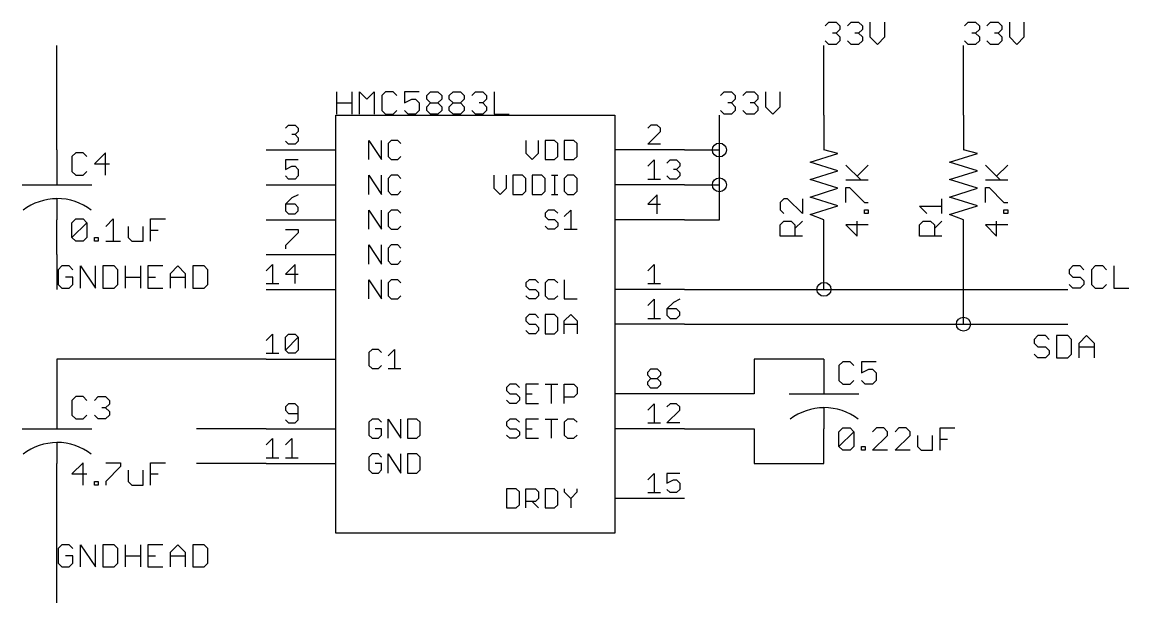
# Model space of a CAD drawing. Extents: x -22 to 134, y -4 to 205.
# Drawn here: x 30.5 to 111.1, y 162.6 to 204.9 of the extents above; entities that cross this region are included whole.
import ezdxf

# ---------------------------------------------------------------- set-up
doc = ezdxf.new("R2010")
doc.units = 0
for name, color, linetype in [('91', 82, 'CONTINUOUS'), ('94', 22, 'CONTINUOUS'), ('95', 253, 'CONTINUOUS'), ('96', 253, 'CONTINUOUS')]:
    doc.layers.add(name, color=color, linetype=linetype)

msp = doc.modelspace()

# ---------------------------------------------------------------- linework, layer by layer
at = {"layer": '91'}
for p, q in [((33.02, 195.58), (33.02, 203.2)), ((88.9, 198.12), (88.9, 203.2)), ((99.06, 198.12), (99.06, 203.2)), ((81.28, 195.58), (81.28, 198.12)), ((78.74, 195.58), (81.28, 195.58)), ((81.28, 193.04), (81.28, 195.58)), ((78.74, 193.04), (81.28, 193.04)), ((81.28, 190.5), (81.28, 193.04)), ((78.74, 190.5), (81.28, 190.5)), ((33.02, 187.96), (33.02, 185.42)), ((88.9, 185.42), (88.9, 187.96)), ((99.06, 182.88), (99.06, 187.96)), ((78.74, 185.42), (88.9, 185.42)), ((88.9, 185.42), (106.68, 185.42)), ((78.74, 182.88), (99.06, 182.88)), ((99.06, 182.88), (106.68, 182.88)), ((48.26, 180.34), (33.02, 180.34)), ((33.02, 180.34), (33.02, 177.8)), ((88.9, 180.34), (83.82, 180.34)), ((83.82, 180.34), (83.82, 177.8)), ((83.82, 177.8), (78.74, 177.8)), ((48.26, 175.26), (43.18, 175.26)), ((78.74, 175.26), (83.82, 175.26)), ((83.82, 175.26), (83.82, 172.72)), ((48.26, 172.72), (43.18, 172.72)), ((83.82, 172.72), (88.9, 172.72)), ((33.02, 162.56), (33.02, 170.18))]:
    msp.add_line(p, q, dxfattribs=at)
for centre in [(81.28, 195.58), (81.28, 193.04), (88.9, 185.42), (99.06, 182.88)]:
    msp.add_circle(centre, 0.508, dxfattribs=at)
at = {"layer": '94'}
for p, q in [((53.34, 167.64), (53.34, 198.12)), ((53.34, 198.12), (73.66, 198.12)), ((73.66, 198.12), (73.66, 167.64)), ((88.9, 198.12), (88.9, 195.58)), ((99.06, 198.12), (99.06, 195.58)), ((33.02, 195.58), (33.02, 193.04)), ((48.26, 195.58), (53.34, 195.58)), ((78.74, 195.58), (73.66, 195.58)), ((87.884, 194.691), (89.916, 195.326)), ((89.916, 195.326), (88.9, 195.58)), ((98.044, 194.691), (100.076, 195.326)), ((100.076, 195.326), (99.06, 195.58)), ((89.916, 194.056), (87.884, 194.691)), ((100.076, 194.056), (98.044, 194.691)), ((87.884, 193.421), (89.916, 194.056)), ((98.044, 193.421), (100.076, 194.056)), ((30.48, 193.04), (35.56, 193.04)), ((48.26, 193.04), (53.34, 193.04)), ((78.74, 193.04), (73.66, 193.04)), ((89.916, 192.786), (87.884, 193.421)), ((87.884, 192.151), (89.916, 192.786)), ((100.076, 192.786), (98.044, 193.421)), ((98.044, 192.151), (100.076, 192.786)), ((33.02, 192.024), (33.02, 190.5)), ((89.916, 191.516), (87.884, 192.151)), ((100.076, 191.516), (98.044, 192.151)), ((87.884, 190.881), (89.916, 191.516)), ((98.044, 190.881), (100.076, 191.516)), ((33.02, 187.96), (33.02, 190.5)), ((48.26, 190.5), (53.34, 190.5)), ((78.74, 190.5), (73.66, 190.5)), ((88.9, 190.5), (87.884, 190.881)), ((88.9, 187.96), (88.9, 190.5)), ((99.06, 190.5), (98.044, 190.881)), ((99.06, 187.96), (99.06, 190.5)), ((48.26, 187.96), (53.34, 187.96)), ((48.26, 185.42), (53.34, 185.42)), ((78.74, 185.42), (73.66, 185.42)), ((78.74, 182.88), (73.66, 182.88)), ((48.26, 180.34), (53.34, 180.34)), ((88.9, 180.34), (88.9, 177.8)), ((33.02, 177.8), (33.02, 175.26)), ((78.74, 177.8), (73.66, 177.8)), ((86.36, 177.8), (91.44, 177.8)), ((88.9, 176.784), (88.9, 175.26)), ((30.48, 175.26), (35.56, 175.26)), ((48.26, 175.26), (53.34, 175.26)), ((78.74, 175.26), (73.66, 175.26)), ((88.9, 172.72), (88.9, 175.26)), ((33.02, 174.244), (33.02, 172.72)), ((33.02, 170.18), (33.02, 172.72)), ((48.26, 172.72), (53.34, 172.72)), ((78.74, 170.18), (73.66, 170.18)), ((73.66, 167.64), (53.34, 167.64))]:
    msp.add_line(p, q, dxfattribs=at)
for centre, radius, start, end in [((33.02, 187.96), 4.0639, 89.9996, 127.3726), ((33.0199, 187.9858), 4.0542, 52.1206, 89.9988), ((88.9, 172.72), 4.0639, 89.9996, 127.3726), ((88.8999, 172.7458), 4.0542, 52.1206, 89.9988), ((33.02, 170.18), 4.0639, 89.9996, 127.3726), ((33.0199, 170.2058), 4.0542, 52.1206, 89.9988)]:
    msp.add_arc(centre, radius, start, end, dxfattribs=at)
at = {"layer": '95'}
for p, q in [((88.9762, 204.632), (89.2474, 204.9032)), ((89.2474, 204.9032), (89.7897, 204.9032)), ((89.7897, 204.9032), (90.0609, 204.632)), ((90.6134, 204.632), (90.8845, 204.9032)), ((90.8845, 204.9032), (91.4269, 204.9032)), ((91.4269, 204.9032), (91.698, 204.632)), ((92.2505, 204.9032), (92.2505, 203.8185)), ((93.3352, 203.8185), (93.3352, 204.9032)), ((99.1362, 204.632), (99.4074, 204.9032)), ((99.4074, 204.9032), (99.9497, 204.9032)), ((99.9497, 204.9032), (100.2209, 204.632)), ((100.7734, 204.632), (101.0445, 204.9032)), ((101.0445, 204.9032), (101.5868, 204.9032)), ((101.5868, 204.9032), (101.858, 204.632)), ((102.4105, 204.9032), (102.4105, 203.8185)), ((103.4952, 203.8185), (103.4952, 204.9032)), ((89.7897, 204.0897), (89.5185, 204.0897)), ((90.0609, 204.3609), (89.7897, 204.0897)), ((89.7897, 204.0897), (90.0609, 203.8185)), ((90.0609, 204.632), (90.0609, 204.3609)), ((91.4269, 204.0897), (91.1557, 204.0897)), ((91.698, 204.3609), (91.4269, 204.0897)), ((91.4269, 204.0897), (91.698, 203.8185)), ((91.698, 204.632), (91.698, 204.3609)), ((99.9497, 204.0897), (99.6785, 204.0897)), ((100.2209, 204.3609), (99.9497, 204.0897)), ((99.9497, 204.0897), (100.2209, 203.8185)), ((100.2209, 204.632), (100.2209, 204.3609)), ((101.5868, 204.0897), (101.3157, 204.0897)), ((101.858, 204.3609), (101.5868, 204.0897)), ((101.5868, 204.0897), (101.858, 203.8185)), ((101.858, 204.632), (101.858, 204.3609)), ((89.2474, 203.2762), (88.9762, 203.5474)), ((89.7897, 203.2762), (89.2474, 203.2762)), ((90.0609, 203.5474), (89.7897, 203.2762)), ((90.0609, 203.8185), (90.0609, 203.5474)), ((90.8845, 203.2762), (90.6134, 203.5474)), ((91.4269, 203.2762), (90.8845, 203.2762)), ((91.698, 203.5474), (91.4269, 203.2762)), ((91.698, 203.8185), (91.698, 203.5474)), ((92.2505, 203.8185), (92.7928, 203.2762)), ((92.7928, 203.2762), (93.3352, 203.8185)), ((99.4074, 203.2762), (99.1362, 203.5474)), ((99.9497, 203.2762), (99.4074, 203.2762)), ((100.2209, 203.5474), (99.9497, 203.2762)), ((100.2209, 203.8185), (100.2209, 203.5474)), ((101.0445, 203.2762), (100.7734, 203.5474)), ((101.5868, 203.2762), (101.0445, 203.2762)), ((101.858, 203.5474), (101.5868, 203.2762)), ((101.858, 203.8185), (101.858, 203.5474)), ((102.4105, 203.8185), (102.9528, 203.2762)), ((102.9528, 203.2762), (103.4952, 203.8185)), ((53.4162, 198.1962), (53.4162, 199.8232)), ((54.5009, 199.8232), (54.5009, 198.1962)), ((55.0534, 198.1962), (55.0534, 199.8232)), ((55.0534, 199.8232), (55.5957, 199.2809)), ((55.5957, 199.2809), (56.138, 199.8232)), ((56.138, 199.8232), (56.138, 198.1962)), ((56.9617, 199.8232), (56.6905, 199.552)), ((56.6905, 199.552), (56.6905, 198.4674)), ((57.504, 199.8232), (56.9617, 199.8232)), ((57.7752, 199.552), (57.504, 199.8232)), ((59.4123, 199.8232), (58.3277, 199.8232)), ((58.3277, 199.8232), (58.3277, 199.0097)), ((58.3277, 199.0097), (58.87, 199.2809)), ((58.87, 199.2809), (59.1412, 199.2809)), ((59.1412, 199.2809), (59.4123, 199.0097)), ((59.9648, 199.552), (60.236, 199.8232)), ((59.9648, 199.2809), (59.9648, 199.552)), ((60.236, 199.0097), (59.9648, 199.2809)), ((60.236, 199.8232), (60.7783, 199.8232)), ((60.7783, 199.8232), (61.0495, 199.552)), ((61.0495, 199.2809), (60.7783, 199.0097)), ((61.0495, 199.552), (61.0495, 199.2809)), ((61.602, 199.552), (61.8731, 199.8232)), ((61.602, 199.2809), (61.602, 199.552)), ((61.8731, 199.0097), (61.602, 199.2809)), ((61.8731, 199.8232), (62.4155, 199.8232)), ((62.4155, 199.8232), (62.6866, 199.552)), ((62.6866, 199.2809), (62.4155, 199.0097)), ((62.6866, 199.552), (62.6866, 199.2809)), ((63.2391, 199.552), (63.5103, 199.8232)), ((63.5103, 199.8232), (64.0526, 199.8232)), ((64.0526, 199.8232), (64.3238, 199.552)), ((64.3238, 199.2809), (64.0526, 199.0097)), ((64.3238, 199.552), (64.3238, 199.2809)), ((64.8763, 199.8232), (64.8763, 198.1962)), ((81.3562, 199.552), (81.6274, 199.8232)), ((81.6274, 199.8232), (82.1697, 199.8232)), ((82.1697, 199.8232), (82.4409, 199.552)), ((82.4409, 199.2809), (82.1697, 199.0097)), ((82.4409, 199.552), (82.4409, 199.2809)), ((82.9934, 199.552), (83.2645, 199.8232)), ((83.2645, 199.8232), (83.8068, 199.8232)), ((83.8068, 199.8232), (84.078, 199.552)), ((84.078, 199.2809), (83.8068, 199.0097)), ((84.078, 199.552), (84.078, 199.2809)), ((84.6305, 199.8232), (84.6305, 198.7385)), ((85.7152, 198.7385), (85.7152, 199.8232)), ((53.4162, 199.0097), (54.5009, 199.0097)), ((56.6905, 198.4674), (56.9617, 198.1962)), ((57.504, 198.1962), (57.7752, 198.4674)), ((58.5988, 198.1962), (58.3277, 198.4674)), ((59.4123, 198.4674), (59.1412, 198.1962)), ((59.4123, 199.0097), (59.4123, 198.4674)), ((59.9648, 198.7385), (60.236, 199.0097)), ((59.9648, 198.4674), (59.9648, 198.7385)), ((60.236, 198.1962), (59.9648, 198.4674)), ((60.236, 199.0097), (60.7783, 199.0097)), ((60.7783, 199.0097), (61.0495, 198.7385)), ((61.0495, 198.4674), (60.7783, 198.1962)), ((61.0495, 198.7385), (61.0495, 198.4674)), ((61.602, 198.7385), (61.8731, 199.0097)), ((61.602, 198.4674), (61.602, 198.7385)), ((61.8731, 198.1962), (61.602, 198.4674)), ((61.8731, 199.0097), (62.4155, 199.0097)), ((62.4155, 199.0097), (62.6866, 198.7385)), ((62.6866, 198.4674), (62.4155, 198.1962)), ((62.6866, 198.7385), (62.6866, 198.4674)), ((63.5103, 198.1962), (63.2391, 198.4674)), ((64.0526, 199.0097), (63.7815, 199.0097)), ((64.0526, 199.0097), (64.3238, 198.7385)), ((64.3238, 198.4674), (64.0526, 198.1962)), ((64.3238, 198.7385), (64.3238, 198.4674)), ((81.6274, 198.1962), (81.3562, 198.4674)), ((82.1697, 199.0097), (81.8985, 199.0097)), ((82.1697, 199.0097), (82.4409, 198.7385)), ((82.4409, 198.4674), (82.1697, 198.1962)), ((82.4409, 198.7385), (82.4409, 198.4674)), ((83.2645, 198.1962), (82.9934, 198.4674)), ((83.8068, 199.0097), (83.5357, 199.0097)), ((83.8068, 199.0097), (84.078, 198.7385)), ((84.078, 198.4674), (83.8068, 198.1962)), ((84.078, 198.7385), (84.078, 198.4674)), ((84.6305, 198.7385), (85.1728, 198.1962)), ((85.1728, 198.1962), (85.7152, 198.7385)), ((56.9617, 198.1962), (57.504, 198.1962)), ((59.1412, 198.1962), (58.5988, 198.1962)), ((60.7783, 198.1962), (60.236, 198.1962)), ((62.4155, 198.1962), (61.8731, 198.1962)), ((64.0526, 198.1962), (63.5103, 198.1962)), ((64.8763, 198.1962), (65.961, 198.1962)), ((82.1697, 198.1962), (81.6274, 198.1962)), ((83.8068, 198.1962), (83.2645, 198.1962)), ((49.6634, 197.1643), (49.8965, 197.3973)), ((49.8965, 197.3973), (50.3625, 197.3973)), ((50.3625, 197.3973), (50.5956, 197.1643)), ((50.5956, 196.9312), (50.3625, 196.6982)), ((50.5956, 197.1643), (50.5956, 196.9312)), ((76.2933, 197.3973), (76.0603, 197.1643)), ((76.0603, 195.9991), (76.9924, 196.9312)), ((76.7594, 197.3973), (76.2933, 197.3973)), ((76.9924, 197.1643), (76.7594, 197.3973)), ((76.9924, 196.9312), (76.9924, 197.1643)), ((49.8965, 195.9991), (49.6634, 196.2321)), ((50.3625, 195.9991), (49.8965, 195.9991)), ((50.3625, 196.6982), (50.1295, 196.6982)), ((50.3625, 196.6982), (50.5956, 196.4652)), ((50.5956, 196.2321), (50.3625, 195.9991)), ((50.5956, 196.4652), (50.5956, 196.2321)), ((55.7403, 194.8815), (55.7403, 196.2797)), ((55.7403, 196.2797), (56.6724, 194.8815)), ((56.6724, 194.8815), (56.6724, 196.2797)), ((57.3766, 196.2797), (57.1436, 196.0467)), ((57.1436, 196.0467), (57.1436, 195.1145)), ((57.8427, 196.2797), (57.3766, 196.2797)), ((58.0757, 196.0467), (57.8427, 196.2797)), ((67.1769, 196.2797), (67.1769, 195.3476)), ((68.109, 195.3476), (68.109, 196.2797)), ((68.5801, 196.2797), (68.5801, 194.8815)), ((69.2792, 196.2797), (68.5801, 196.2797)), ((69.5123, 196.0467), (69.2792, 196.2797)), ((69.5123, 195.1145), (69.5123, 196.0467)), ((69.9834, 196.2797), (69.9834, 194.8815)), ((70.6825, 196.2797), (69.9834, 196.2797)), ((70.9155, 196.0467), (70.6825, 196.2797)), ((70.9155, 195.1145), (70.9155, 196.0467)), ((76.9924, 195.9991), (76.0603, 195.9991)), ((34.3834, 195.3782), (34.1122, 195.107)), ((34.9257, 195.3782), (34.3834, 195.3782)), ((35.1969, 195.107), (34.9257, 195.3782)), ((36.5629, 195.3782), (35.7494, 194.5647)), ((36.5629, 193.7512), (36.5629, 195.3782)), ((67.1769, 195.3476), (67.6429, 194.8815)), ((67.6429, 194.8815), (68.109, 195.3476)), ((34.1122, 195.107), (34.1122, 194.0224)), ((35.7494, 194.5647), (36.834, 194.5647)), ((50.5956, 194.8573), (49.6634, 194.8573)), ((49.6634, 194.8573), (49.6634, 194.1582)), ((49.6634, 194.1582), (50.1295, 194.3912)), ((50.1295, 194.3912), (50.3625, 194.3912)), ((50.3625, 194.3912), (50.5956, 194.1582)), ((57.1436, 195.1145), (57.3766, 194.8815)), ((57.3766, 194.8815), (57.8427, 194.8815)), ((57.8427, 194.8815), (58.0757, 195.1145)), ((68.5801, 194.8815), (69.2792, 194.8815)), ((69.2792, 194.8815), (69.5123, 195.1145)), ((69.9834, 194.8815), (70.6825, 194.8815)), ((70.6825, 194.8815), (70.9155, 195.1145)), ((76.0603, 194.3912), (76.5264, 194.8573)), ((76.5264, 194.8573), (76.5264, 193.4591)), ((77.4636, 194.6243), (77.6966, 194.8573)), ((77.6966, 194.8573), (78.1627, 194.8573)), ((78.1627, 194.8573), (78.3957, 194.6243)), ((78.3957, 194.3912), (78.1627, 194.1582)), ((78.3957, 194.6243), (78.3957, 194.3912)), ((34.1122, 194.0224), (34.3834, 193.7512)), ((34.3834, 193.7512), (34.9257, 193.7512)), ((34.9257, 193.7512), (35.1969, 194.0224)), ((49.8965, 193.4591), (49.6634, 193.6921)), ((50.5956, 193.6921), (50.3625, 193.4591)), ((50.5956, 194.1582), (50.5956, 193.6921)), ((55.7403, 192.3415), (55.7403, 193.7397)), ((55.7403, 193.7397), (56.6724, 192.3415)), ((56.6724, 192.3415), (56.6724, 193.7397)), ((57.3766, 193.7397), (57.1436, 193.5067)), ((57.8427, 193.7397), (57.3766, 193.7397)), ((58.0757, 193.5067), (57.8427, 193.7397)), ((64.8381, 193.7397), (64.8381, 192.8076)), ((65.7702, 192.8076), (65.7702, 193.7397)), ((66.2413, 193.7397), (66.2413, 192.3415)), ((66.9404, 193.7397), (66.2413, 193.7397)), ((67.1735, 193.5067), (66.9404, 193.7397)), ((67.6446, 193.7397), (67.6446, 192.3415)), ((68.3437, 193.7397), (67.6446, 193.7397)), ((68.5768, 193.5067), (68.3437, 193.7397)), ((69.0479, 193.7397), (69.514, 193.7397)), ((69.2809, 192.3415), (69.2809, 193.7397)), ((70.2165, 193.7397), (69.9834, 193.5067)), ((70.6825, 193.7397), (70.2165, 193.7397)), ((70.9155, 193.5067), (70.6825, 193.7397)), ((77.6966, 193.4591), (77.4636, 193.6921)), ((78.1627, 194.1582), (77.9296, 194.1582)), ((78.1627, 194.1582), (78.3957, 193.9252)), ((78.3957, 193.6921), (78.1627, 193.4591)), ((78.3957, 193.9252), (78.3957, 193.6921)), ((50.3625, 193.4591), (49.8965, 193.4591)), ((57.1436, 193.5067), (57.1436, 192.5745)), ((64.8381, 192.8076), (65.3041, 192.3415)), ((65.3041, 192.3415), (65.7702, 192.8076)), ((67.1735, 192.5745), (67.1735, 193.5067)), ((68.5768, 192.5745), (68.5768, 193.5067)), ((69.9834, 193.5067), (69.9834, 192.5745)), ((70.9155, 192.5745), (70.9155, 193.5067)), ((76.0603, 193.4591), (76.9924, 193.4591)), ((78.1627, 193.4591), (77.6966, 193.4591)), ((50.1295, 192.0843), (49.6634, 191.6182)), ((50.5956, 192.3173), (50.1295, 192.0843)), ((57.1436, 192.5745), (57.3766, 192.3415)), ((57.3766, 192.3415), (57.8427, 192.3415)), ((57.8427, 192.3415), (58.0757, 192.5745)), ((66.2413, 192.3415), (66.9404, 192.3415)), ((66.9404, 192.3415), (67.1735, 192.5745)), ((67.6446, 192.3415), (68.3437, 192.3415)), ((68.3437, 192.3415), (68.5768, 192.5745)), ((69.0479, 192.3415), (69.514, 192.3415)), ((69.9834, 192.5745), (70.2165, 192.3415)), ((70.2165, 192.3415), (70.6825, 192.3415)), ((70.6825, 192.3415), (70.9155, 192.5745)), ((76.7594, 192.3173), (76.0603, 191.6182)), ((76.7594, 190.9191), (76.7594, 192.3173)), ((85.9694, 192.028), (85.6982, 191.7569)), ((86.2405, 192.028), (85.9694, 192.028)), ((87.3252, 190.9434), (86.2405, 192.028)), ((87.3252, 192.028), (87.3252, 190.9434)), ((97.4852, 190.9434), (97.4852, 192.028)), ((49.6634, 191.6182), (49.6634, 191.1521)), ((50.3625, 191.6182), (49.6634, 191.6182)), ((49.6634, 191.1521), (49.8965, 190.9191)), ((50.5956, 191.3852), (50.3625, 191.6182)), ((50.3625, 190.9191), (50.5956, 191.1521)), ((50.5956, 191.1521), (50.5956, 191.3852)), ((55.7403, 189.8015), (55.7403, 191.1997)), ((55.7403, 191.1997), (56.6724, 189.8015)), ((56.6724, 189.8015), (56.6724, 191.1997)), ((57.3766, 191.1997), (57.1436, 190.9667)), ((57.8427, 191.1997), (57.3766, 191.1997)), ((58.0757, 190.9667), (57.8427, 191.1997)), ((68.8132, 191.1997), (68.5801, 190.9667)), ((69.2792, 191.1997), (68.8132, 191.1997)), ((69.5123, 190.9667), (69.2792, 191.1997)), ((69.9834, 190.7336), (70.4495, 191.1997)), ((70.4495, 191.1997), (70.4495, 189.8015)), ((76.0603, 191.6182), (76.9924, 191.6182)), ((85.6982, 191.7569), (85.6982, 191.2145)), ((85.6982, 191.2145), (85.9694, 190.9434)), ((96.4005, 190.9434), (95.8582, 191.4857)), ((95.8582, 191.4857), (97.4852, 191.4857)), ((49.8965, 190.9191), (50.3625, 190.9191)), ((57.1436, 190.9667), (57.1436, 190.0345)), ((68.5801, 190.9667), (68.5801, 190.7336)), ((68.5801, 190.7336), (68.8132, 190.5006)), ((68.8132, 190.5006), (69.2792, 190.5006)), ((69.2792, 190.5006), (69.5123, 190.2676)), ((85.6982, 190.1197), (85.9694, 190.3909)), ((85.9694, 190.3909), (86.5117, 190.3909)), ((86.5117, 190.3909), (86.7829, 190.1197)), ((86.7829, 189.8485), (87.3252, 190.3909)), ((95.8582, 190.1197), (96.1294, 190.3909)), ((96.1294, 190.3909), (96.6717, 190.3909)), ((96.6717, 190.3909), (96.9429, 190.1197)), ((96.9429, 189.8485), (97.4852, 190.3909)), ((49.6634, 189.7773), (50.5956, 189.7773)), ((50.5956, 189.5443), (49.6634, 188.6121)), ((50.5956, 189.7773), (50.5956, 189.5443)), ((57.1436, 190.0345), (57.3766, 189.8015)), ((57.3766, 189.8015), (57.8427, 189.8015)), ((57.8427, 189.8015), (58.0757, 190.0345)), ((68.8132, 189.8015), (68.5801, 190.0345)), ((69.2792, 189.8015), (68.8132, 189.8015)), ((69.5123, 190.0345), (69.2792, 189.8015)), ((69.5123, 190.2676), (69.5123, 190.0345)), ((69.9834, 189.8015), (70.9156, 189.8015)), ((85.6982, 189.3062), (85.6982, 190.1197)), ((86.7829, 190.1197), (86.7829, 189.3062)), ((95.8582, 189.3062), (95.8582, 190.1197)), ((96.9429, 190.1197), (96.9429, 189.3062)), ((87.3252, 189.3062), (85.6982, 189.3062)), ((97.4852, 189.3062), (95.8582, 189.3062)), ((49.6634, 188.6121), (49.6634, 188.3791)), ((55.7403, 187.2615), (55.7403, 188.6597)), ((55.7403, 188.6597), (56.6724, 187.2615)), ((56.6724, 187.2615), (56.6724, 188.6597)), ((57.3766, 188.6597), (57.1436, 188.4267)), ((57.1436, 188.4267), (57.1436, 187.4945)), ((57.8427, 188.6597), (57.3766, 188.6597)), ((58.0757, 188.4267), (57.8427, 188.6597)), ((33.3674, 187.1232), (33.0962, 186.852)), ((33.9097, 187.1232), (33.3674, 187.1232)), ((34.1809, 186.852), (33.9097, 187.1232)), ((34.7334, 185.4962), (34.7334, 187.1232)), ((34.7334, 187.1232), (35.818, 185.4962)), ((35.818, 185.4962), (35.818, 187.1232)), ((36.3705, 187.1232), (36.3705, 185.4962)), ((37.184, 187.1232), (36.3705, 187.1232)), ((37.4552, 186.852), (37.184, 187.1232)), ((38.0077, 185.4962), (38.0077, 187.1232)), ((39.0923, 187.1232), (39.0923, 185.4962)), ((40.7295, 187.1232), (39.6448, 187.1232)), ((39.6448, 187.1232), (39.6448, 185.4962)), ((41.282, 186.5809), (41.8243, 187.1232)), ((41.8243, 187.1232), (42.3666, 186.5809)), ((42.9191, 187.1232), (42.9191, 185.4962)), ((43.7326, 187.1232), (42.9191, 187.1232)), ((44.0038, 186.852), (43.7326, 187.1232)), ((48.2601, 186.7712), (48.7262, 187.2373)), ((48.7262, 187.2373), (48.7262, 185.8391)), ((50.3625, 187.2373), (49.6634, 186.5382)), ((50.3625, 185.8391), (50.3625, 187.2373)), ((57.1436, 187.4945), (57.3766, 187.2615)), ((57.3766, 187.2615), (57.8427, 187.2615)), ((57.8427, 187.2615), (58.0757, 187.4945)), ((76.0603, 186.7712), (76.5264, 187.2373)), ((76.5264, 187.2373), (76.5264, 185.8391)), ((107.0274, 187.1232), (106.7562, 186.852)), ((107.5697, 187.1232), (107.0274, 187.1232)), ((107.8409, 186.852), (107.5697, 187.1232)), ((108.6645, 187.1232), (108.3934, 186.852)), ((109.2069, 187.1232), (108.6645, 187.1232)), ((109.478, 186.852), (109.2069, 187.1232)), ((110.0305, 187.1232), (110.0305, 185.4962)), ((33.0962, 186.852), (33.0962, 185.7674)), ((34.1809, 186.3097), (33.6385, 186.3097)), ((34.1809, 185.7674), (34.1809, 186.3097)), ((37.4552, 185.7674), (37.4552, 186.852)), ((38.0077, 186.3097), (39.0923, 186.3097)), ((39.6448, 186.3097), (40.1872, 186.3097)), ((41.282, 185.4962), (41.282, 186.5809)), ((41.282, 186.3097), (42.3666, 186.3097)), ((42.3666, 186.5809), (42.3666, 185.4962)), ((44.0038, 185.7674), (44.0038, 186.852)), ((49.6634, 186.5382), (50.5956, 186.5382)), ((106.7562, 186.852), (106.7562, 186.5809)), ((106.7562, 186.5809), (107.0274, 186.3097)), ((107.0274, 186.3097), (107.5697, 186.3097)), ((107.5697, 186.3097), (107.8409, 186.0385)), ((108.3934, 186.852), (108.3934, 185.7674)), ((33.0962, 185.7674), (33.3674, 185.4962)), ((33.3674, 185.4962), (33.9097, 185.4962)), ((33.9097, 185.4962), (34.1809, 185.7674)), ((36.3705, 185.4962), (37.184, 185.4962)), ((37.184, 185.4962), (37.4552, 185.7674)), ((39.6448, 185.4962), (40.7295, 185.4962)), ((42.9191, 185.4962), (43.7326, 185.4962)), ((43.7326, 185.4962), (44.0038, 185.7674)), ((48.2601, 185.8391), (49.1923, 185.8391)), ((55.7403, 184.7215), (55.7403, 186.1197)), ((55.7403, 186.1197), (56.6724, 184.7215)), ((56.6724, 184.7215), (56.6724, 186.1197)), ((57.3766, 186.1197), (57.1436, 185.8867)), ((57.1436, 185.8867), (57.1436, 184.9545)), ((57.8427, 186.1197), (57.3766, 186.1197)), ((58.0757, 185.8867), (57.8427, 186.1197)), ((67.4099, 186.1197), (67.1769, 185.8867)), ((67.1769, 185.8867), (67.1769, 185.6536)), ((67.1769, 185.6536), (67.4099, 185.4206)), ((67.876, 186.1197), (67.4099, 186.1197)), ((68.109, 185.8867), (67.876, 186.1197)), ((68.8132, 186.1197), (68.5801, 185.8867)), ((68.5801, 185.8867), (68.5801, 184.9545)), ((69.2792, 186.1197), (68.8132, 186.1197)), ((69.5123, 185.8867), (69.2792, 186.1197)), ((69.9834, 186.1197), (69.9834, 184.7215)), ((76.0603, 185.8391), (76.9924, 185.8391)), ((107.0274, 185.4962), (106.7562, 185.7674)), ((107.5697, 185.4962), (107.0274, 185.4962)), ((107.8409, 185.7674), (107.5697, 185.4962)), ((107.8409, 186.0385), (107.8409, 185.7674)), ((108.3934, 185.7674), (108.6645, 185.4962)), ((108.6645, 185.4962), (109.2069, 185.4962)), ((109.2069, 185.4962), (109.478, 185.7674)), ((110.0305, 185.4962), (111.1152, 185.4962)), ((57.1436, 184.9545), (57.3766, 184.7215)), ((57.3766, 184.7215), (57.8427, 184.7215)), ((57.8427, 184.7215), (58.0757, 184.9545)), ((67.4099, 184.7215), (67.1769, 184.9545)), ((67.4099, 185.4206), (67.876, 185.4206)), ((67.876, 184.7215), (67.4099, 184.7215)), ((67.876, 185.4206), (68.109, 185.1876)), ((68.109, 184.9545), (67.876, 184.7215)), ((68.109, 185.1876), (68.109, 184.9545)), ((68.5801, 184.9545), (68.8132, 184.7215)), ((68.8132, 184.7215), (69.2792, 184.7215)), ((69.2792, 184.7215), (69.5123, 184.9545)), ((69.9834, 184.7215), (70.9155, 184.7215)), ((76.0603, 184.2312), (76.5264, 184.6973)), ((76.5264, 184.6973), (76.5264, 183.2991)), ((78.3957, 184.6973), (77.9296, 184.4643)), ((77.9296, 184.4643), (77.4636, 183.9982)), ((77.4636, 183.9982), (77.4636, 183.5321)), ((78.1627, 183.9982), (77.4636, 183.9982)), ((78.3957, 183.7652), (78.1627, 183.9982)), ((67.4099, 183.5797), (67.1769, 183.3467)), ((67.1769, 183.3467), (67.1769, 183.1136)), ((67.1769, 183.1136), (67.4099, 182.8806)), ((67.876, 183.5797), (67.4099, 183.5797)), ((68.109, 183.3467), (67.876, 183.5797)), ((68.5801, 183.5797), (68.5801, 182.1815)), ((69.2792, 183.5797), (68.5801, 183.5797)), ((69.5123, 183.3467), (69.2792, 183.5797)), ((69.5123, 182.4145), (69.5123, 183.3467)), ((69.9834, 183.1136), (70.4495, 183.5797)), ((69.9834, 182.1815), (69.9834, 183.1136)), ((70.4495, 183.5797), (70.9155, 183.1136)), ((70.9155, 183.1136), (70.9155, 182.1815)), ((76.0603, 183.2991), (76.9924, 183.2991)), ((77.4636, 183.5321), (77.6966, 183.2991)), ((77.6966, 183.2991), (78.1627, 183.2991)), ((78.1627, 183.2991), (78.3957, 183.5321)), ((78.3957, 183.5321), (78.3957, 183.7652)), ((67.4099, 182.1815), (67.1769, 182.4145)), ((67.4099, 182.8806), (67.876, 182.8806)), ((67.876, 182.8806), (68.109, 182.6476)), ((68.109, 182.4145), (67.876, 182.1815)), ((68.109, 182.6476), (68.109, 182.4145)), ((69.2792, 182.1815), (69.5123, 182.4145)), ((69.9834, 182.8806), (70.9155, 182.8806)), ((48.2601, 181.6912), (48.7262, 182.1573)), ((48.7262, 182.1573), (48.7262, 180.7591)), ((49.6634, 181.9243), (49.8965, 182.1573)), ((49.6634, 180.9921), (49.6634, 181.9243)), ((49.6634, 180.9921), (50.5956, 181.9243)), ((49.8965, 182.1573), (50.3625, 182.1573)), ((50.3625, 182.1573), (50.5956, 181.9243)), ((50.5956, 181.9243), (50.5956, 180.9921)), ((67.876, 182.1815), (67.4099, 182.1815)), ((68.5801, 182.1815), (69.2792, 182.1815)), ((104.4874, 182.0432), (104.2162, 181.772)), ((104.2162, 181.772), (104.2162, 181.5009)), ((104.2162, 181.5009), (104.4874, 181.2297)), ((105.0297, 182.0432), (104.4874, 182.0432)), ((105.3009, 181.772), (105.0297, 182.0432)), ((105.8534, 182.0432), (105.8534, 180.4162)), ((106.6669, 182.0432), (105.8534, 182.0432)), ((106.938, 181.772), (106.6669, 182.0432)), ((106.938, 180.6874), (106.938, 181.772)), ((107.4905, 181.5009), (108.0328, 182.0432)), ((107.4905, 180.4162), (107.4905, 181.5009)), ((108.0328, 182.0432), (108.5752, 181.5009)), ((108.5752, 181.5009), (108.5752, 180.4162)), ((48.2601, 180.7591), (49.1923, 180.7591)), ((49.8965, 180.7591), (49.6634, 180.9921)), ((50.3625, 180.7591), (49.8965, 180.7591)), ((50.5956, 180.9921), (50.3625, 180.7591)), ((55.9733, 181.0397), (55.7403, 180.8067)), ((55.7403, 180.8067), (55.7403, 179.8745)), ((56.4394, 181.0397), (55.9733, 181.0397)), ((56.6724, 180.8067), (56.4394, 181.0397)), ((57.1436, 180.5736), (57.6096, 181.0397)), ((57.6096, 181.0397), (57.6096, 179.6415)), ((104.4874, 180.4162), (104.2162, 180.6874)), ((104.4874, 181.2297), (105.0297, 181.2297)), ((105.0297, 181.2297), (105.3009, 180.9585)), ((105.3009, 180.6874), (105.0297, 180.4162)), ((105.3009, 180.9585), (105.3009, 180.6874)), ((106.6669, 180.4162), (106.938, 180.6874)), ((107.4905, 181.2297), (108.5752, 181.2297)), ((55.7403, 179.8745), (55.9733, 179.6415)), ((56.4394, 179.6415), (56.6724, 179.8745)), ((90.2634, 180.1382), (89.9922, 179.867)), ((89.9922, 179.867), (89.9922, 178.7824)), ((90.8057, 180.1382), (90.2634, 180.1382)), ((91.0769, 179.867), (90.8057, 180.1382)), ((92.714, 180.1382), (91.6294, 180.1382)), ((91.6294, 180.1382), (91.6294, 179.3247)), ((105.0297, 180.4162), (104.4874, 180.4162)), ((105.8534, 180.4162), (106.6669, 180.4162)), ((55.9733, 179.6415), (56.4394, 179.6415)), ((57.1436, 179.6415), (58.0757, 179.6415)), ((76.0603, 179.3843), (76.2933, 179.6173)), ((76.0603, 179.1512), (76.0603, 179.3843)), ((76.2933, 178.9182), (76.0603, 179.1512)), ((76.2933, 179.6173), (76.7594, 179.6173)), ((76.7594, 179.6173), (76.9924, 179.3843)), ((76.9924, 179.1512), (76.7594, 178.9182)), ((76.9924, 179.3843), (76.9924, 179.1512)), ((91.6294, 179.3247), (92.1717, 179.5959)), ((92.1717, 179.5959), (92.4429, 179.5959)), ((92.4429, 179.5959), (92.714, 179.3247)), ((92.714, 179.3247), (92.714, 178.7824)), ((66.0066, 178.4997), (65.7736, 178.2667)), ((65.7736, 178.2667), (65.7736, 178.0336)), ((66.4727, 178.4997), (66.0066, 178.4997)), ((66.7057, 178.2667), (66.4727, 178.4997)), ((68.109, 178.4997), (67.1769, 178.4997)), ((67.1769, 178.4997), (67.1769, 177.1015)), ((68.5801, 178.4997), (69.5123, 178.4997)), ((69.0462, 177.1015), (69.0462, 178.4997)), ((69.9834, 177.1015), (69.9834, 178.4997)), ((69.9834, 178.4997), (70.6825, 178.4997)), ((70.6825, 178.4997), (70.9155, 178.2667)), ((70.9155, 178.2667), (70.9155, 177.8006)), ((76.0603, 178.6852), (76.2933, 178.9182)), ((76.0603, 178.4521), (76.0603, 178.6852)), ((76.2933, 178.2191), (76.0603, 178.4521)), ((76.2933, 178.9182), (76.7594, 178.9182)), ((76.7594, 178.2191), (76.2933, 178.2191)), ((76.7594, 178.9182), (76.9924, 178.6852)), ((76.9924, 178.4521), (76.7594, 178.2191)), ((76.9924, 178.6852), (76.9924, 178.4521)), ((89.9922, 178.7824), (90.2634, 178.5112)), ((90.2634, 178.5112), (90.8057, 178.5112)), ((90.8057, 178.5112), (91.0769, 178.7824)), ((91.9005, 178.5112), (91.6294, 178.7824)), ((92.4429, 178.5112), (91.9005, 178.5112)), ((92.714, 178.7824), (92.4429, 178.5112)), ((34.3834, 177.5982), (34.1122, 177.327)), ((34.9257, 177.5982), (34.3834, 177.5982)), ((35.1969, 177.327), (34.9257, 177.5982)), ((35.7494, 177.327), (36.0205, 177.5982)), ((36.0205, 177.5982), (36.5629, 177.5982)), ((36.5629, 177.5982), (36.834, 177.327)), ((65.7736, 178.0336), (66.0066, 177.8006)), ((66.0066, 177.8006), (66.4727, 177.8006)), ((66.4727, 177.8006), (66.7057, 177.5676)), ((66.7057, 177.5676), (66.7057, 177.3345)), ((67.1769, 177.8006), (67.6429, 177.8006)), ((70.6825, 177.5676), (69.9834, 177.5676)), ((70.9155, 177.8006), (70.6825, 177.5676)), ((34.1122, 177.327), (34.1122, 176.2424)), ((36.5629, 176.7847), (36.2917, 176.7847)), ((36.834, 177.0559), (36.5629, 176.7847)), ((36.5629, 176.7847), (36.834, 176.5135)), ((36.834, 177.327), (36.834, 177.0559)), ((49.8965, 177.0773), (49.6634, 176.8443)), ((49.6634, 176.8443), (49.6634, 176.6112)), ((49.6634, 176.6112), (49.8965, 176.3782)), ((50.3625, 177.0773), (49.8965, 177.0773)), ((50.5956, 176.8443), (50.3625, 177.0773)), ((50.5956, 175.9121), (50.5956, 176.8443)), ((66.0066, 177.1015), (65.7736, 177.3345)), ((66.4727, 177.1015), (66.0066, 177.1015)), ((66.7057, 177.3345), (66.4727, 177.1015)), ((67.1769, 177.1015), (68.109, 177.1015)), ((76.0603, 176.6112), (76.5264, 177.0773)), ((76.5264, 177.0773), (76.5264, 175.6791)), ((77.6966, 177.0773), (77.4636, 176.8443)), ((77.4636, 175.6791), (78.3957, 176.6112)), ((78.1627, 177.0773), (77.6966, 177.0773)), ((78.3957, 176.8443), (78.1627, 177.0773)), ((78.3957, 176.6112), (78.3957, 176.8443)), ((34.1122, 176.2424), (34.3834, 175.9712)), ((34.3834, 175.9712), (34.9257, 175.9712)), ((34.9257, 175.9712), (35.1969, 176.2424)), ((36.0205, 175.9712), (35.7494, 176.2424)), ((36.5629, 175.9712), (36.0205, 175.9712)), ((36.834, 176.2424), (36.5629, 175.9712)), ((36.834, 176.5135), (36.834, 176.2424)), ((49.6634, 175.9121), (49.8965, 175.6791)), ((49.8965, 176.3782), (50.5956, 176.3782)), ((50.3625, 175.6791), (50.5956, 175.9121)), ((55.9733, 175.9597), (55.7403, 175.7267)), ((56.4394, 175.9597), (55.9733, 175.9597)), ((56.6724, 175.7267), (56.4394, 175.9597)), ((57.1436, 174.5615), (57.1436, 175.9597)), ((57.1436, 175.9597), (58.0757, 174.5615)), ((58.0757, 174.5615), (58.0757, 175.9597)), ((58.5469, 175.9597), (58.5469, 174.5615)), ((59.246, 175.9597), (58.5469, 175.9597)), ((59.479, 175.7267), (59.246, 175.9597)), ((66.0066, 175.9597), (65.7736, 175.7267)), ((66.4727, 175.9597), (66.0066, 175.9597)), ((66.7057, 175.7267), (66.4727, 175.9597)), ((68.109, 175.9597), (67.1769, 175.9597)), ((67.1769, 175.9597), (67.1769, 174.5615)), ((68.5801, 175.9597), (69.5123, 175.9597)), ((69.0462, 174.5615), (69.0462, 175.9597)), ((70.2165, 175.9597), (69.9834, 175.7267)), ((70.6825, 175.9597), (70.2165, 175.9597)), ((70.9155, 175.7267), (70.6825, 175.9597)), ((49.8965, 175.6791), (50.3625, 175.6791)), ((55.7403, 175.7267), (55.7403, 174.7945)), ((56.6724, 175.2606), (56.2064, 175.2606)), ((56.6724, 174.7945), (56.6724, 175.2606)), ((59.479, 174.7945), (59.479, 175.7267)), ((65.7736, 175.7267), (65.7736, 175.4936)), ((65.7736, 175.4936), (66.0066, 175.2606)), ((66.0066, 175.2606), (66.4727, 175.2606)), ((66.4727, 175.2606), (66.7057, 175.0276)), ((66.7057, 175.0276), (66.7057, 174.7945)), ((67.1769, 175.2606), (67.6429, 175.2606)), ((69.9834, 175.7267), (69.9834, 174.7945)), ((76.0603, 175.6791), (76.9924, 175.6791)), ((78.3957, 175.6791), (77.4636, 175.6791)), ((48.2601, 174.0712), (48.7262, 174.5373)), ((48.7262, 174.5373), (48.7262, 173.1391)), ((49.6634, 174.0712), (50.1295, 174.5373)), ((50.1295, 174.5373), (50.1295, 173.1391)), ((55.7403, 174.7945), (55.9733, 174.5615)), ((55.9733, 174.5615), (56.4394, 174.5615)), ((56.4394, 174.5615), (56.6724, 174.7945)), ((58.5469, 174.5615), (59.246, 174.5615)), ((59.246, 174.5615), (59.479, 174.7945)), ((66.0066, 174.5615), (65.7736, 174.7945)), ((66.4727, 174.5615), (66.0066, 174.5615)), ((66.7057, 174.7945), (66.4727, 174.5615)), ((67.1769, 174.5615), (68.109, 174.5615)), ((69.9834, 174.7945), (70.2165, 174.5615)), ((70.2165, 174.5615), (70.6825, 174.5615)), ((70.6825, 174.5615), (70.9155, 174.7945)), ((55.9733, 173.4197), (55.7403, 173.1867)), ((56.4394, 173.4197), (55.9733, 173.4197)), ((56.6724, 173.1867), (56.4394, 173.4197)), ((57.1436, 172.0215), (57.1436, 173.4197)), ((57.1436, 173.4197), (58.0757, 172.0215)), ((58.0757, 172.0215), (58.0757, 173.4197)), ((58.5469, 173.4197), (58.5469, 172.0215)), ((59.246, 173.4197), (58.5469, 173.4197)), ((59.479, 173.1867), (59.246, 173.4197)), ((48.2601, 173.1391), (49.1923, 173.1391)), ((49.6634, 173.1391), (50.5956, 173.1391)), ((55.7403, 173.1867), (55.7403, 172.2545)), ((56.6724, 172.7206), (56.2064, 172.7206)), ((56.6724, 172.2545), (56.6724, 172.7206)), ((59.479, 172.2545), (59.479, 173.1867)), ((55.7403, 172.2545), (55.9733, 172.0215)), ((55.9733, 172.0215), (56.4394, 172.0215)), ((56.4394, 172.0215), (56.6724, 172.2545)), ((58.5469, 172.0215), (59.246, 172.0215)), ((59.246, 172.0215), (59.479, 172.2545)), ((76.0603, 171.5312), (76.5264, 171.9973)), ((76.5264, 171.9973), (76.5264, 170.5991)), ((78.3957, 171.9973), (77.4636, 171.9973)), ((77.4636, 171.9973), (77.4636, 171.2982)), ((77.4636, 171.2982), (77.9296, 171.5312)), ((77.9296, 171.5312), (78.1627, 171.5312)), ((78.1627, 171.5312), (78.3957, 171.2982)), ((78.3957, 171.2982), (78.3957, 170.8321)), ((65.7736, 170.8797), (65.7736, 169.4815)), ((66.4727, 170.8797), (65.7736, 170.8797)), ((66.7057, 170.6467), (66.4727, 170.8797)), ((66.7057, 169.7145), (66.7057, 170.6467)), ((67.1769, 169.4815), (67.1769, 170.8797)), ((67.1769, 170.8797), (67.876, 170.8797)), ((67.876, 170.8797), (68.109, 170.6467)), ((68.109, 170.1806), (67.876, 169.9476)), ((68.109, 170.6467), (68.109, 170.1806)), ((68.5801, 170.8797), (68.5801, 169.4815)), ((69.2792, 170.8797), (68.5801, 170.8797)), ((69.5123, 170.6467), (69.2792, 170.8797)), ((69.5123, 169.7145), (69.5123, 170.6467)), ((69.9834, 170.8797), (69.9834, 170.6467)), ((69.9834, 170.6467), (70.4495, 170.1806)), ((70.4495, 170.1806), (70.9155, 170.6467)), ((70.4495, 170.1806), (70.4495, 169.4815)), ((70.9155, 170.6467), (70.9155, 170.8797)), ((76.0603, 170.5991), (76.9924, 170.5991)), ((77.6966, 170.5991), (77.4636, 170.8321)), ((78.1627, 170.5991), (77.6966, 170.5991)), ((78.3957, 170.8321), (78.1627, 170.5991)), ((65.7736, 169.4815), (66.4727, 169.4815)), ((66.4727, 169.4815), (66.7057, 169.7145)), ((67.876, 169.9476), (67.1769, 169.9476)), ((67.6429, 169.9476), (68.109, 169.4815)), ((68.5801, 169.4815), (69.2792, 169.4815)), ((69.2792, 169.4815), (69.5123, 169.7145)), ((33.3674, 166.8032), (33.0962, 166.532)), ((33.0962, 166.532), (33.0962, 165.4474)), ((33.9097, 166.8032), (33.3674, 166.8032)), ((34.1809, 166.532), (33.9097, 166.8032)), ((34.7334, 165.1762), (34.7334, 166.8032)), ((34.7334, 166.8032), (35.818, 165.1762)), ((35.818, 165.1762), (35.818, 166.8032)), ((36.3705, 166.8032), (36.3705, 165.1762)), ((37.184, 166.8032), (36.3705, 166.8032)), ((37.4552, 166.532), (37.184, 166.8032)), ((37.4552, 165.4474), (37.4552, 166.532)), ((38.0077, 165.1762), (38.0077, 166.8032)), ((39.0923, 166.8032), (39.0923, 165.1762)), ((40.7295, 166.8032), (39.6448, 166.8032)), ((39.6448, 166.8032), (39.6448, 165.1762)), ((41.282, 166.2609), (41.8243, 166.8032)), ((41.282, 165.1762), (41.282, 166.2609)), ((41.8243, 166.8032), (42.3666, 166.2609)), ((42.3666, 166.2609), (42.3666, 165.1762)), ((42.9191, 166.8032), (42.9191, 165.1762)), ((43.7326, 166.8032), (42.9191, 166.8032)), ((44.0038, 166.532), (43.7326, 166.8032)), ((44.0038, 165.4474), (44.0038, 166.532)), ((33.0962, 165.4474), (33.3674, 165.1762)), ((34.1809, 165.9897), (33.6385, 165.9897)), ((33.9097, 165.1762), (34.1809, 165.4474)), ((34.1809, 165.4474), (34.1809, 165.9897)), ((37.184, 165.1762), (37.4552, 165.4474)), ((38.0077, 165.9897), (39.0923, 165.9897)), ((39.6448, 165.9897), (40.1872, 165.9897)), ((41.282, 165.9897), (42.3666, 165.9897)), ((43.7326, 165.1762), (44.0038, 165.4474)), ((33.3674, 165.1762), (33.9097, 165.1762)), ((36.3705, 165.1762), (37.184, 165.1762)), ((39.6448, 165.1762), (40.7295, 165.1762)), ((42.9191, 165.1762), (43.7326, 165.1762))]:
    msp.add_line(p, q, dxfattribs=at)
at = {"layer": '96'}
for p, q in [((91.5835, 193.3991), (90.4988, 194.4838)), ((91.3123, 193.6703), (92.1258, 194.4838)), ((101.7435, 193.3991), (100.6588, 194.4838)), ((101.4723, 193.6703), (102.2858, 194.4838)), ((90.4988, 193.3991), (92.1258, 193.3991)), ((90.4988, 191.7619), (90.4988, 192.8466)), ((90.4988, 192.8466), (90.77, 192.8466)), ((90.77, 192.8466), (91.8546, 191.7619)), ((100.6588, 193.3991), (102.2858, 193.3991)), ((100.6588, 191.7619), (100.6588, 192.8466)), ((100.6588, 192.8466), (100.93, 192.8466)), ((100.93, 192.8466), (102.0146, 191.7619)), ((91.8546, 191.7619), (92.1258, 191.7619)), ((91.8546, 190.9434), (91.8546, 191.2145)), ((91.8546, 191.2145), (92.1258, 191.2145)), ((92.1258, 191.2145), (92.1258, 190.9434)), ((102.0146, 191.7619), (102.2858, 191.7619)), ((102.0146, 190.9434), (102.0146, 191.2145)), ((102.0146, 191.2145), (102.2858, 191.2145)), ((102.2858, 191.2145), (102.2858, 190.9434)), ((34.1122, 190.281), (34.3834, 190.5522)), ((34.3834, 190.5522), (34.9257, 190.5522)), ((34.9257, 190.5522), (35.1969, 190.281)), ((36.5679, 190.0099), (37.1103, 190.5522)), ((37.1103, 190.5522), (37.1103, 188.9252)), ((39.8422, 188.9252), (39.8422, 190.5522)), ((39.8422, 190.5522), (40.9269, 190.5522)), ((91.3123, 189.3062), (91.3123, 190.3909)), ((92.1258, 190.9434), (91.8546, 190.9434)), ((101.4723, 189.3062), (101.4723, 190.3909)), ((102.2858, 190.9434), (102.0146, 190.9434)), ((34.1122, 189.1964), (34.1122, 190.281)), ((34.1122, 189.1964), (35.1969, 190.281)), ((35.1969, 190.281), (35.1969, 189.1964)), ((38.2051, 190.0099), (38.2051, 189.1964)), ((39.2898, 188.9252), (39.2898, 190.0099)), ((39.8422, 189.7387), (40.3846, 189.7387)), ((92.1258, 190.1197), (90.4988, 190.1197)), ((90.4988, 190.1197), (91.3123, 189.3062)), ((102.2858, 190.1197), (100.6588, 190.1197)), ((100.6588, 190.1197), (101.4723, 189.3062)), ((34.3834, 188.9252), (34.1122, 189.1964)), ((34.9257, 188.9252), (34.3834, 188.9252)), ((35.1969, 189.1964), (34.9257, 188.9252)), ((35.7494, 188.9252), (35.7494, 189.1964)), ((35.7494, 189.1964), (36.0205, 189.1964)), ((36.0205, 188.9252), (35.7494, 188.9252)), ((36.0205, 189.1964), (36.0205, 188.9252)), ((36.5679, 188.9252), (37.6526, 188.9252)), ((38.2051, 189.1964), (38.4763, 188.9252)), ((38.4763, 188.9252), (39.2898, 188.9252)), ((89.9922, 175.041), (90.2634, 175.3122)), ((89.9922, 173.9564), (89.9922, 175.041)), ((89.9922, 173.9564), (91.0769, 175.041)), ((90.2634, 175.3122), (90.8057, 175.3122)), ((90.8057, 175.3122), (91.0769, 175.041)), ((91.0769, 175.041), (91.0769, 173.9564)), ((92.7191, 175.3122), (92.4479, 175.041)), ((93.2614, 175.3122), (92.7191, 175.3122)), ((93.5326, 175.041), (93.2614, 175.3122)), ((93.5326, 174.7699), (93.5326, 175.041)), ((94.3563, 175.3122), (94.0851, 175.041)), ((94.8986, 175.3122), (94.3563, 175.3122)), ((95.1698, 175.041), (94.8986, 175.3122)), ((95.1698, 174.7699), (95.1698, 175.041)), ((97.3594, 173.6852), (97.3594, 175.3122)), ((97.3594, 175.3122), (98.4441, 175.3122)), ((92.4479, 173.6852), (93.5326, 174.7699)), ((94.0851, 173.6852), (95.1698, 174.7699)), ((95.7222, 174.7699), (95.7222, 173.9564)), ((96.8069, 173.6852), (96.8069, 174.7699)), ((97.3594, 174.4987), (97.9017, 174.4987)), ((90.2634, 173.6852), (89.9922, 173.9564)), ((90.8057, 173.6852), (90.2634, 173.6852)), ((91.0769, 173.9564), (90.8057, 173.6852)), ((91.6294, 173.6852), (91.6294, 173.9564)), ((91.6294, 173.9564), (91.9005, 173.9564)), ((91.9005, 173.6852), (91.6294, 173.6852)), ((91.9005, 173.9564), (91.9005, 173.6852)), ((93.5326, 173.6852), (92.4479, 173.6852)), ((95.1698, 173.6852), (94.0851, 173.6852)), ((95.7222, 173.9564), (95.9934, 173.6852)), ((95.9934, 173.6852), (96.8069, 173.6852)), ((34.9257, 172.7722), (34.1122, 171.9587)), ((34.9257, 171.1452), (34.9257, 172.7722)), ((36.5679, 172.7722), (37.6526, 172.7722)), ((37.6526, 172.7722), (37.6526, 172.501)), ((39.8422, 171.1452), (39.8422, 172.7722)), ((39.8422, 172.7722), (40.9269, 172.7722)), ((34.1122, 171.9587), (35.1969, 171.9587)), ((37.6526, 172.501), (36.5679, 171.4164)), ((38.2051, 172.2299), (38.2051, 171.4164)), ((39.2898, 171.1452), (39.2898, 172.2299)), ((39.8422, 171.9587), (40.3846, 171.9587)), ((35.7494, 171.1452), (35.7494, 171.4164)), ((35.7494, 171.4164), (36.0205, 171.4164)), ((36.0205, 171.1452), (35.7494, 171.1452)), ((36.0205, 171.4164), (36.0205, 171.1452)), ((36.5679, 171.4164), (36.5679, 171.1452)), ((38.2051, 171.4164), (38.4763, 171.1452)), ((38.4763, 171.1452), (39.2898, 171.1452))]:
    msp.add_line(p, q, dxfattribs=at)

doc.saveas('drawing.dxf')
